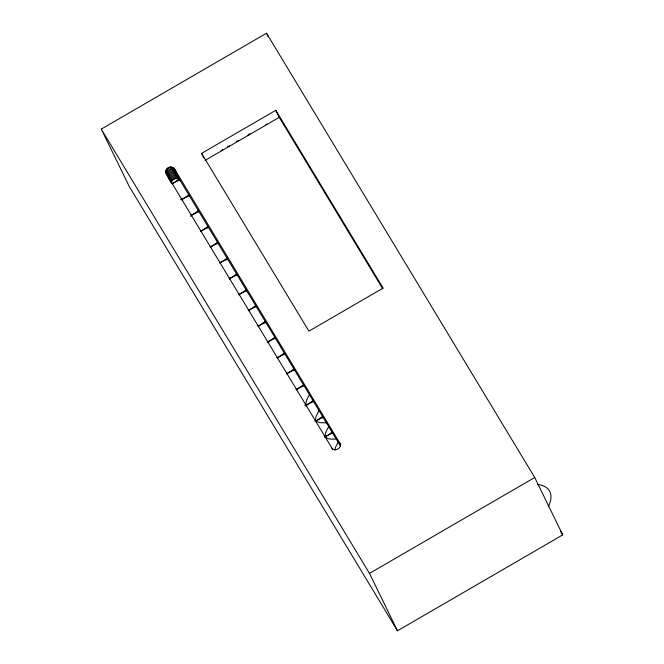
<?xml version="1.0" encoding="UTF-8"?>
<svg xmlns="http://www.w3.org/2000/svg" width="664" height="664" viewBox="0 0 664 664"><rect width="100%" height="100%" fill="white"/><g stroke="black" fill="none" stroke-linecap="round" stroke-linejoin="round"><path stroke-width="1" d="M315.251 421.3L316.056 416.32L319.035 410.568L180.127 180.467C177.836 176.757 171.387 178.799 171.337 183.098L165.718 171.569C165.784 167.295 172.183 165.195 174.499 168.938L340.798 444.747M305.647 405.206L306.494 400.284L309.449 394.682M334.897 450.242L335.403 447.47L338.142 442.216M319.035 410.568L328.763 426.686C322.463 436.68 324.289 439.95 336.192 438.987L340.582 446.258M322.505 416.378L318.222 419.582L315.076 420.943L315.798 421.233L320.546 418.411L323.243 417.59M181.762 199.988L188.717 194.776M190.651 216.323L198.279 210.604M200.877 231.645L207.832 226.432M210.43 247.481L217.385 242.26M219.983 263.309L226.947 258.088M229.545 279.137L236.5 273.917M239.098 294.965L246.053 289.745M248.651 310.793L255.615 305.573M258.213 326.622L265.168 321.401M267.766 342.45L274.722 337.229M277.32 358.278L284.283 353.057M286.881 374.106L293.837 368.893M296.434 389.934L303.39 384.722M305.731 405.961L312.952 400.55M172.433 183.986L179.164 178.94M328.763 426.686L332.058 432.206L327.784 435.41L324.513 436.829L325.41 437.319M325.086 437.202L327.684 435.244L332.606 433.111L336.192 438.987M101.277 129.107L266.513 33.2L534.727 477.491L562.723 534.894L397.487 630.8L129.273 186.509L101.277 129.107L369.499 573.397L397.487 630.8M201.59 153.384L275.809 110.307L383.128 288.085L308.918 331.162L201.59 153.384L203.74 157.791M205.027 160.431L279.245 117.354L275.809 110.307M369.499 573.397L534.727 477.491M189.373 195.855L180.583 199.648M198.926 211.683L190.908 215.144M208.479 227.511L200.47 230.972M210.023 246.8L218.041 243.339M219.577 262.629L227.594 259.167M229.138 278.457L237.148 274.996M238.691 294.285L246.709 290.824M248.245 310.121L256.262 306.652M257.806 325.949L265.816 322.48M267.36 341.777L275.377 338.308M276.913 357.606L284.931 354.136M286.474 373.434L294.484 369.964M296.028 389.262L304.046 385.801M304.809 405.422L313.599 401.629M179.811 180.027L171.395 183.654M326.447 422.843L320.015 422.669L315.798 421.233M165.718 171.569L166.266 173.719L331.701 447.752C334.565 452.474 342.757 447.818 339.935 442.971M332.058 432.206L332.606 433.111M560.582 531.341L562.723 534.894M279.245 117.354L382.829 288.94M266.513 33.2L268.314 36.902M331.701 447.752L332.564 449.52M174.499 168.938L180.127 180.467M173.794 168.075L179.413 179.604M172.847 167.428L178.467 178.956M171.735 167.054L177.354 178.575M170.532 166.963L176.151 178.492M169.312 167.17L174.939 178.699M168.175 167.668L173.794 179.197M167.187 168.407L172.806 179.936M166.415 169.353L172.034 180.882M165.909 170.432L171.528 181.961M165.834 172.69L169.295 179.786M267.044 123.902A10.275 9.221 -26 0 1 265.575 124.923M249.954 133.622A10.275 9.221 -26 0 1 247.821 135.224M238.94 140.37A10.275 9.221 -26 0 1 236.484 141.44M229.271 145.947A10.275 9.221 -26 0 1 227.603 146.595M222.656 149.666A10.275 9.221 -26 0 1 221.178 150.678M537.392 484.438A53.784 23.589 -31.1 0 1 548.356 506.74"/></g></svg>
